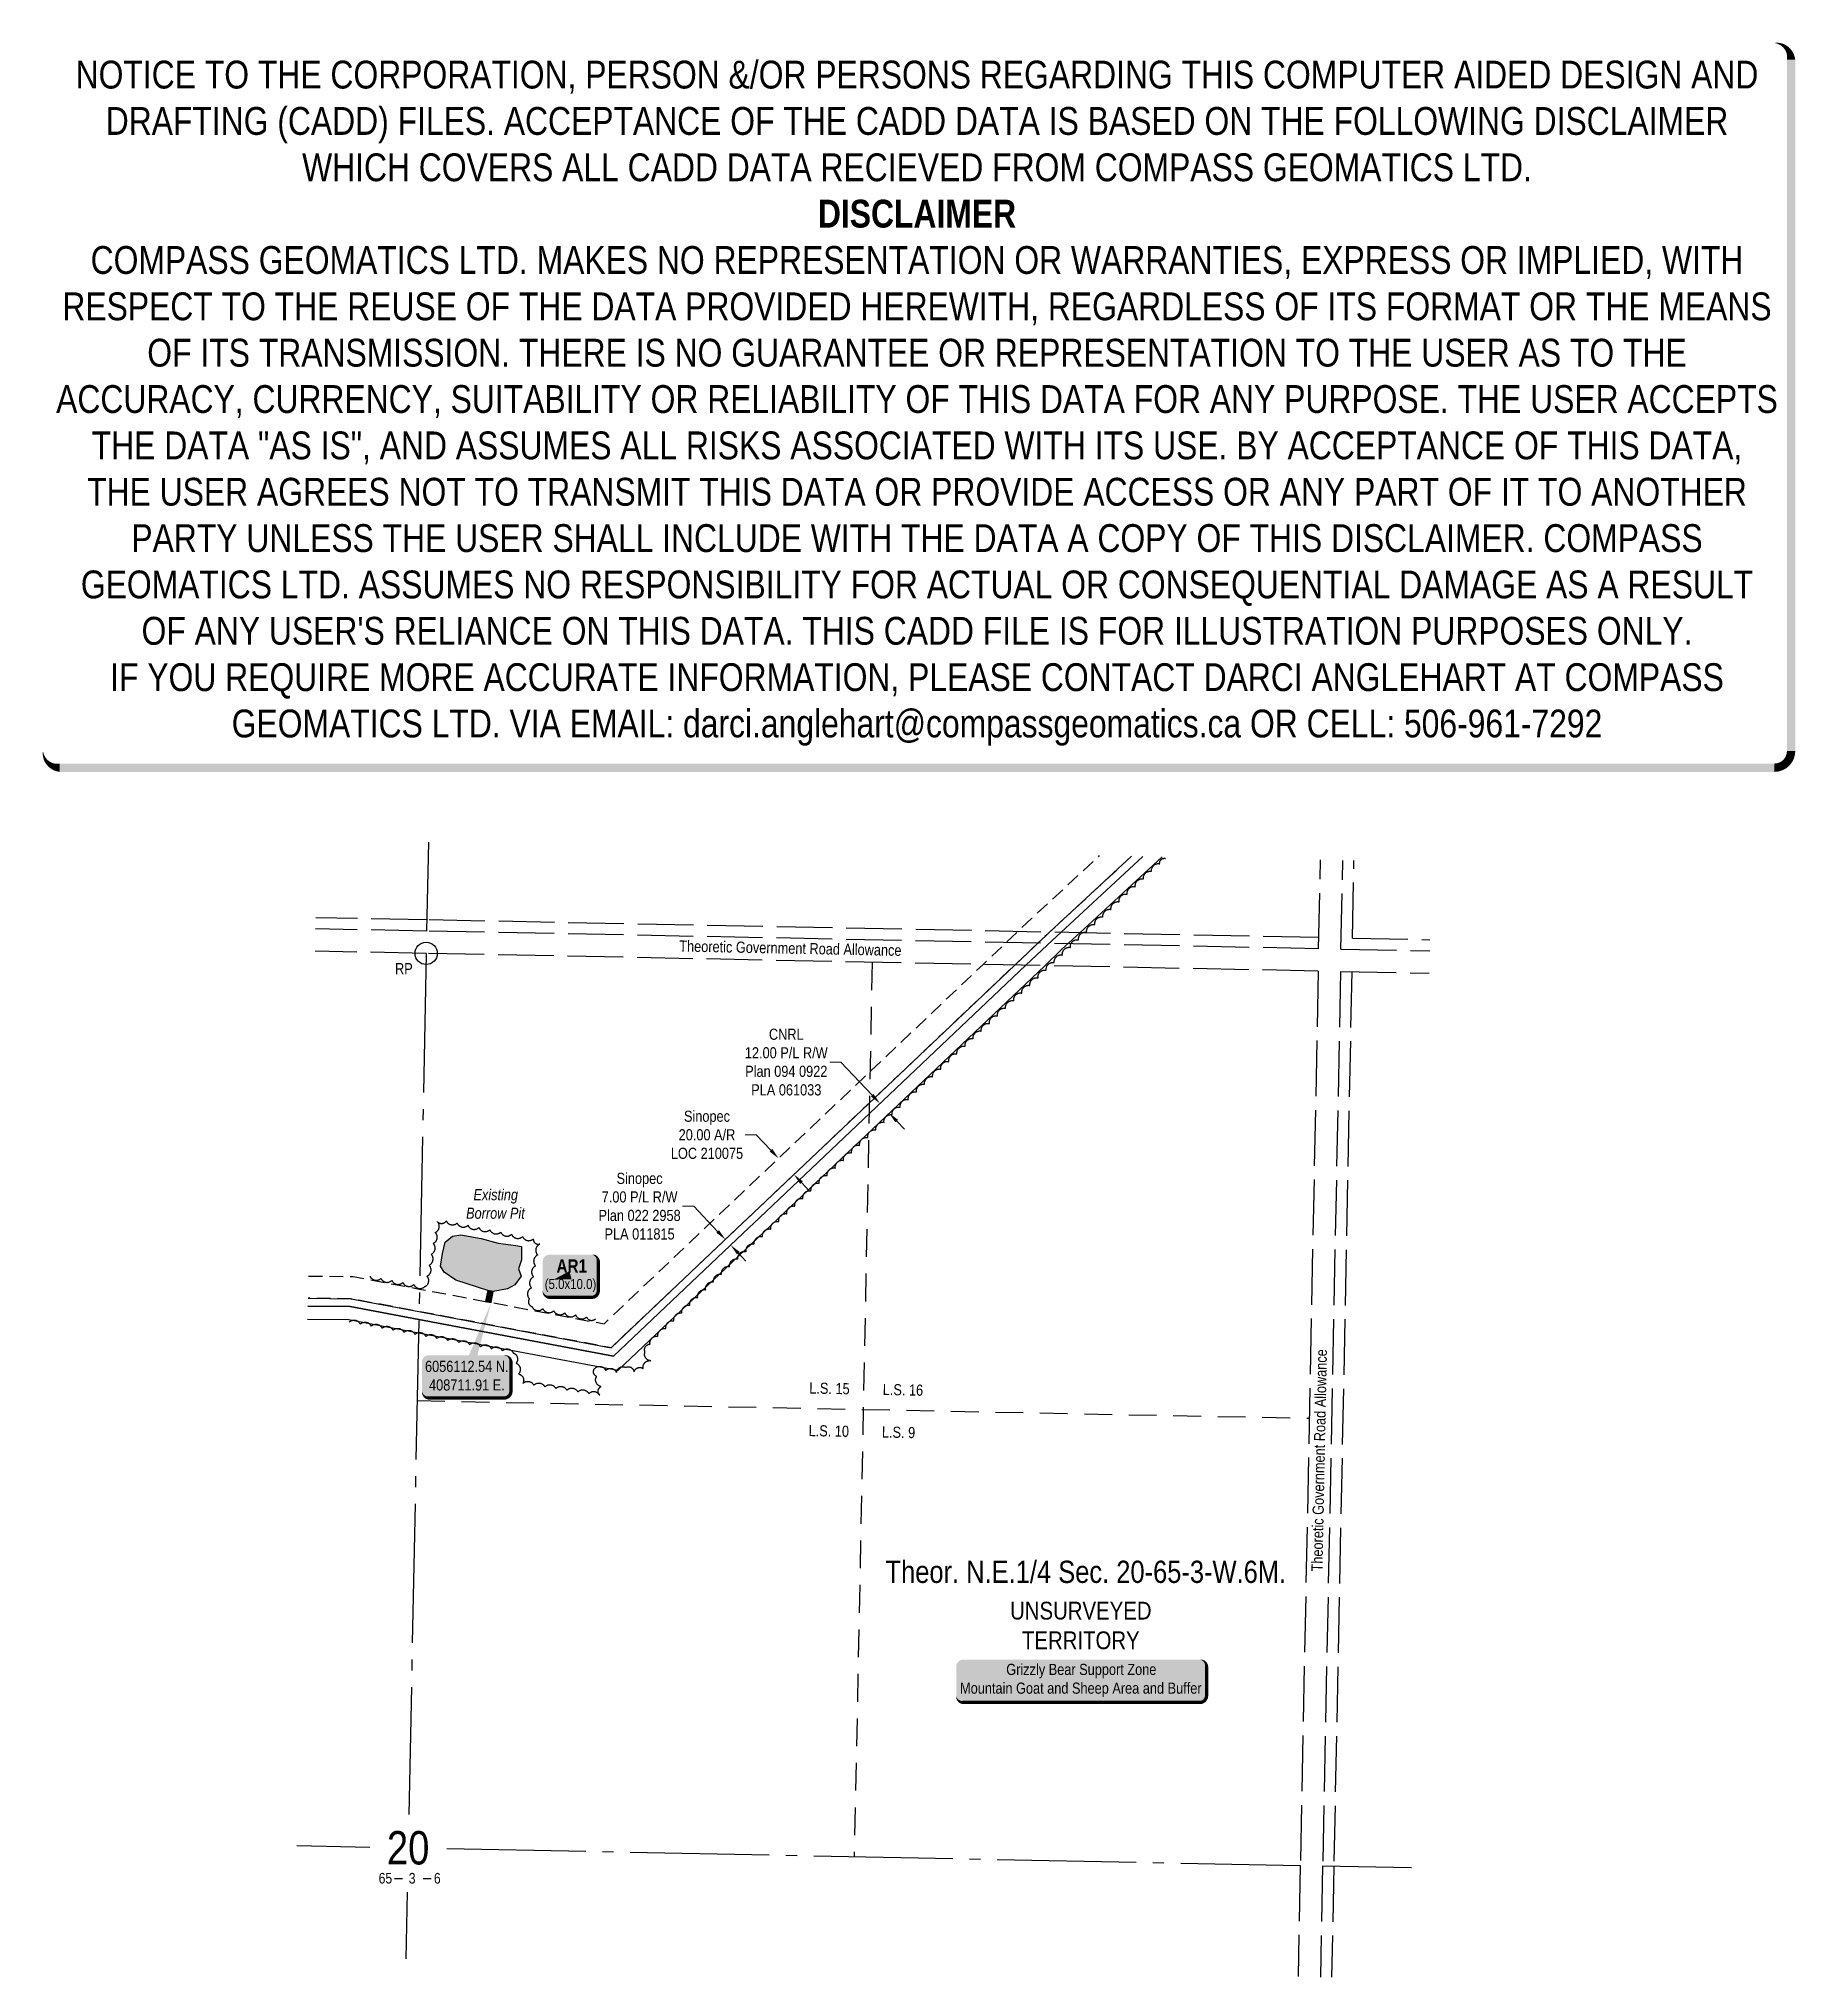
# Model space of a CAD drawing. Extents: x 408305 to 409884, y 6055506 to 6057249.
import ezdxf
from ezdxf.enums import TextEntityAlignment as Align

# ---------------------------------------------------------------- set-up
doc = ezdxf.new("R2010")
doc.units = 0
doc.header["$LTSCALE"] = 5
doc.header["$PDSIZE"] = 0.5
for name, pattern in [('0', [1, 1, 0]), ('foc-ACCESSROAD', [3.75, 2.5, -1.25]), ('foc-LSD', [8, 5, -3]), ('foc-QUARTERLINE', [33, 25, -3, 2, -3]), ('foc-UNSURVEYED', [12.5, 10, -2.5])]:
    doc.linetypes.add(name, pattern=pattern)
doc.layers.get('Defpoints').update_dxf_attribs({"color": 9})
for name, color, linetype in [('10', 1, 'Continuous'), ('35', 37, 'Continuous'), ('9', 3, 'Continuous'), ('AS-WILDLIFE-BLOCK', 131, 'Continuous'), ('C-SYMBOL', 7, 'Continuous'), ('DETAIL-T', 7, 'Continuous'), ('F-AR', 190, 'foc-ACCESSROAD'), ('F-RW', 190, 'Continuous'), ('L-QSEC', 8, 'foc-QUARTERLINE'), ('L-ROAD-T', 7, 'Continuous'), ('L-SECLBL', 7, 'Continuous'), ('L-SECTION-LSD', 7, 'foc-LSD'), ('L-UNS-T', 3, 'Continuous'), ('L-USEC', 7, 'foc-UNSURVEYED'), ('P-TEMP-BLOCKS', 250, 'Continuous'), ('P-TEMP-H', 41, 'Continuous'), ('P-TEMP_ACCESS ROAD', 46, 'Continuous'), ('T-BUSH', 110, '0'), ('T-EXISTING TFA-T', 220, 'Continuous'), ('T-WATER', 160, 'Continuous'), ('T-WATER-H', 133, 'Continuous')]:
    doc.layers.add(name, color=color, linetype=linetype)
doc.layers.add('DISCLAIMER', color=7, linetype='Continuous', plot=False)
doc.layers.add('F-AR-T', color=190, linetype='Continuous', lineweight=9)
doc.layers.add('F-RW-T', color=190, linetype='Continuous', lineweight=9)
doc.styles.add('100L', font='ARIALN.TTF', dxfattribs={"height": 11})
doc.styles.add('175L', font='ARIALN.TTF', dxfattribs={"height": 20})
doc.styles.add('80', font='ARIALN.TTF', dxfattribs={"height": 10})
doc.styles.add('80CG', font='ARIALN.TTF', dxfattribs={"height": 10})
doc.styles.add('80L', font='ARIALN.TTF', dxfattribs={"height": 10})
doc.styles.add('BOLD', font='ARIALNB.TTF')
doc.styles.add('SIMPLEX', font='ARIALN.TTF')
doc.dimstyles.new('Compass 5 000', dxfattribs={"dimscale": 5, "dimtxt": 9, "dimasz": 2, "dimexe": 0.2, "dimexo": 0.0625, "dimgap": 0.5, "dimtad": 0, "dimtih": 1, "dimtoh": 1, "dimzin": 0, "dimdsep": 46, "dimtxsty": '80CG', "dimcen": 0.1, "dimse1": 1, "dimse2": 1, "dimclrd": 256, "dimclrt": 256, "dimaunit": 1, "dimadec": 4, "dimazin": 0, "dimtfac": 0.06, "dimtofl": 0, "dimtmove": 0, "dimatfit": 1, "dimfxl": 0.2, "dimtolj": 1, "dimtzin": 0, "dimlwd": -1, "dimarcsym": 0})

# ---------------------------------------------------------------- blocks, each defined once
blk = doc.blocks.new('L-SECLBL')
at = {"layer": '9', "color": 7}
for p, q in [((-5.1, -27.8), (-12.3, -27.8)), ((20.7, -27.8), (13.5, -27.8))]:
    blk.add_line(p, q, dxfattribs=at)
at = {"layer": '10', "color": 2, "style": 'SIMPLEX'}
blk.add_attdef('SEC', text='', height=30, dxfattribs=at).set_placement((0, 0), align=Align.MIDDLE)
at = {"layer": '10', "color": 5, "style": '80L'}
blk.add_attdef('TWP', text='', height=9.5, dxfattribs=at).set_placement((-14.4, -27.4), align=Align.MIDDLE_RIGHT)
blk.add_attdef('RGE', text='', height=9.5, dxfattribs=at).set_placement((3.6, -27.4), align=Align.MIDDLE_CENTER)
blk.add_attdef('MER', text='', height=9.5, dxfattribs=at).set_placement((23.2, -27.4), align=Align.MIDDLE_LEFT)
blk = doc.blocks.new('*U362')
at = {"layer": '35', "color": 3}
blk.add_circle((0, 0), 10, dxfattribs=at)
at = {"layer": '35', "color": 3, "style": '80'}
blk.add_attdef('RP_001', (-28, -18.7), '', height=10, dxfattribs=at)
blk = doc.blocks.new('*D426')
at = {"layer": 'Defpoints', "color": 0, "transparency": 16777216}
for p in [(408922.5, 6056169.2), (408888.6, 6056137.1), (408893.4, 6056132)]:
    blk.add_point(p, dxfattribs=at)
at = {"layer": 'F-RW-T', "transparency": 16777216}
for p, q in [((408894.1, 6056199.1), (408884.1, 6056199.1)), ((408915.6, 6056176.5), (408894.1, 6056199.1)), ((408934.2, 6056156.9), (408941, 6056149.6))]:
    blk.add_line(p, q, dxfattribs=at)
for points in [[(408916.8, 6056177.6), (408914.4, 6056175.3), (408922.5, 6056169.2)], [(408935.4, 6056158), (408933, 6056155.7), (408927.3, 6056164.1)]]:
    blk.add_solid(points, dxfattribs=at)
at = {"layer": 'F-RW-T', "transparency": 16777216, "insert": (408845.4, 6056199.1), "char_height": 10, "attachment_point": 5, "style": '80CG'}
blk.add_mtext('\\A1;Sinopec\\P7.00 P/L R/W\\PPlan 022 2958\\PPLA 011815', dxfattribs=at)
blk = doc.blocks.new('*D427')
at = {"layer": 'Defpoints', "color": 0, "transparency": 16777216}
for p in [(409139.2, 6056365.2), (409147.4, 6056356.6), (409069.7, 6056282.9)]:
    blk.add_point(p, dxfattribs=at)
at = {"layer": 'F-RW-T', "transparency": 16777216}
for p, q in [((409026.4, 6056328.7), (409016.4, 6056328.7)), ((409054.6, 6056298.9), (409026.4, 6056328.7)), ((409076.6, 6056275.7), (409083.5, 6056268.4))]:
    blk.add_line(p, q, dxfattribs=at)
for points in [[(409055.8, 6056300), (409053.4, 6056297.7), (409061.5, 6056291.6)], [(409077.8, 6056276.8), (409075.4, 6056274.5), (409069.7, 6056282.9)]]:
    blk.add_solid(points, dxfattribs=at)
at = {"layer": 'F-RW-T', "transparency": 16777216, "insert": (408977.3, 6056328.7), "char_height": 10, "attachment_point": 5, "style": '80CG', "bg_fill": 3, "box_fill_scale": 1.1, "bg_fill_color": 256, "bg_fill_true_color": 13158600, "bg_fill_transparency": 0}
blk.add_mtext('\\A1;CNRL\\P12.00 P/L R/W\\PPlan 094 0922\\PPLA 061033', dxfattribs=at)
blk = doc.blocks.new('*D428')
at = {"layer": 'Defpoints', "color": 0, "transparency": 16777216}
for p in [(408977.1, 6056248.6), (408970.3, 6056242.2), (408990.8, 6056234)]:
    blk.add_point(p, dxfattribs=at)
at = {"layer": 'F-AR-T', "transparency": 16777216}
for p, q in [((408950.3, 6056263.3), (408940.3, 6056263.3)), ((408963.5, 6056249.4), (408950.3, 6056263.3)), ((408991, 6056220.4), (408997.9, 6056213.1))]:
    blk.add_line(p, q, dxfattribs=at)
for points in [[(408964.7, 6056250.6), (408962.3, 6056248.3), (408970.3, 6056242.2)], [(408992.2, 6056221.5), (408989.8, 6056219.2), (408984.1, 6056227.7)]]:
    blk.add_solid(points, dxfattribs=at)
at = {"layer": 'F-AR-T', "transparency": 16777216, "insert": (408906, 6056263.3), "char_height": 10, "width": 322.942, "attachment_point": 5, "style": '80CG'}
blk.add_mtext('\\A1;Sinopec\\P20.00 A/R\\PLOC 210075', dxfattribs=at)
blk = doc.blocks.new('*U429')
h = blk.add_hatch(color=254)
edge = h.paths.add_edge_path()
edge.add_line((-34, -20), (34, -20))
edge.add_arc((34, -14), 6, 270, 360)
edge.add_line((40, -14), (40, 12.5))
edge.add_arc((34, 12.5), 6, 0, 90)
edge.add_line((34, 18.5), (-34, 18.5))
edge.add_arc((-34, 12.5), 6, 90, 180)
edge.add_line((-40, 12.5), (-40, -14))
edge.add_arc((-34, -14), 6, 180, 270)
at = {"color": 1, "flags": 128}
blk.add_lwpolyline([(22.2, 65.9, 0, 10, 0), (0, 0, 5, 5, 0)], format="xyseb", dxfattribs=at)
blk.add_lwpolyline([(-34, -20, 3, 3, 0), (34, -20, 3, 3, 0.414214), (40, -14, 3, 3, 0), (40, 12.5, 3, 0, 0.414214), (34, 18.5, 0, 0, 0), (-34, 18.5, 0, 0, 0.414214), (-40, 12.5, 0, 0, 0), (-40, -14, 0, 3, 0.414214)], format="xyseb", close=True, dxfattribs=at)
at = {"color": 1, "style": '80'}
blk.add_attdef('ENTER_TEXT_001', (-36, -5), '', height=10, dxfattribs=at)
blk = doc.blocks.new('*U430')
h = blk.add_hatch(color=191)
edge = h.paths.add_edge_path()
edge.add_line((-19, -20), (19, -20))
edge.add_arc((19, -14), 6, 270, 360)
edge.add_line((25, -14), (25, 12.5))
edge.add_arc((19, 12.5), 6, 0, 90)
edge.add_line((19, 18.5), (-19, 18.5))
edge.add_arc((-19, 12.5), 6, 90, 180)
edge.add_line((-25, 12.5), (-25, -14))
edge.add_arc((-19, -14), 6, 180, 270)
at = {"color": 250, "flags": 128}
blk.add_lwpolyline([(-19, -20, 3, 3, 0), (19, -20, 3, 3, 0.414214), (25, -14, 3, 3, 0), (25, 12.5, 3, 0, 0.414214), (19, 18.5, 0, 0, 0), (-19, 18.5, 0, 0, 0.414214), (-25, 12.5, 0, 0, 0), (-25, -14, 0, 3, 0.414214)], format="xyseb", close=True, dxfattribs=at)
at = {"flags": 128}
blk.add_lwpolyline([(-15.2, -4, 0, 7.5, 0), (0, 0, 0, 0, 0)], format="xyseb", dxfattribs=at)
at = {"color": 250}
for tag, p, height, style in [('TEMP_AREA_W1_001', (-9.2, 2.2), 12, 'BOLD'), ('ENTER_TEXT_001', (-30.7, -12.5), 9, '80')]:
    blk.add_attdef(tag, p, '', height=height, dxfattribs=dict(at, style=style))
blk = doc.blocks.new('*U435')
h = blk.add_hatch(color=255)
edge = h.paths.add_edge_path()
edge.add_line((-106.5, -20), (106.5, -20))
edge.add_arc((106.5, -14), 6, 270, 360)
edge.add_line((112.5, -14), (112.5, 12.5))
edge.add_arc((106.5, 12.5), 6, 0, 90)
edge.add_line((106.5, 18.5), (-106.5, 18.5))
edge.add_arc((-106.5, 12.5), 6, 90, 180)
edge.add_line((-112.5, 12.5), (-112.5, -14))
edge.add_arc((-106.5, -14), 6, 180, 270)
at = {"color": 131, "flags": 128}
blk.add_lwpolyline([(-106.5, -20, 3, 3, 0), (106.5, -20, 3, 3, 0.414214), (112.5, -14, 3, 3, 0), (112.5, 12.5, 3, 0, 0.414214), (106.5, 18.5, 0, 0, 0), (-106.5, 18.5, 0, 0, 0.414214), (-112.5, 12.5, 0, 0, 0), (-112.5, -14, 0, 3, 0.414214)], format="xyseb", close=True, dxfattribs=at)
at = {"color": 131, "style": '80'}
blk.add_attdef('ENTER_TEXT_001', (-36, -5), '', height=10, dxfattribs=at)
blk = doc.blocks.new('Disclaimer_Legal')
at = {"layer": 'DISCLAIMER', "color": 254, "flags": 128}
blk.add_lwpolyline([(-3612.9, -1104.6, 37.5, 37.5, 0), (4096.1, -1104.6, 37.5, 37.5, 0.414214), (4171.1, -1029.6, 37.5, 37.5, 0), (4171.1, 2078.7, 37.5, 0, 0.414214), (4096.1, 2153.7, 0, 0, 0), (-3612.9, 2153.7, 0, 0, 0.414214), (-3687.9, 2078.7, 0, 0, 0), (-3687.9, -1029.6, 0, 37.5, 0.414214)], format="xyseb", close=True, dxfattribs=at)
at = {"layer": 'DISCLAIMER', "color": 254, "insert": (241.6, 533.9), "char_height": 125, "width": 7717.568, "attachment_point": 5, "style": '80'}
blk.add_mtext('NOTICE TO THE CORPORATION, PERSON &/OR PERSONS REGARDING THIS COMPUTER AIDED DESIGN AND DRAFTING (CADD) FILES. ACCEPTANCE OF THE CADD DATA IS BASED ON THE FOLLOWING DISCLAIMER WHICH COVERS ALL CADD DATA RECIEVED FROM COMPASS GEOMATICS LTD.\\P{\\fArial Narrow|b1|i0|c0|p34;DISCLAIMER}\\PCOMPASS GEOMATICS LTD. MAKES NO REPRESENTATION OR WARRANTIES, EXPRESS OR IMPLIED, WITH RESPECT TO THE REUSE OF THE DATA PROVIDED HEREWITH, REGARDLESS OF ITS FORMAT OR THE MEANS OF ITS TRANSMISSION. THERE IS NO GUARANTEE OR REPRESENTATION TO THE USER AS TO THE ACCURACY, CURRENCY, SUITABILITY OR RELIABILITY OF THIS DATA FOR ANY PURPOSE. THE USER ACCEPTS THE DATA "AS IS", AND ASSUMES ALL RISKS ASSOCIATED WITH ITS USE. BY ACCEPTANCE OF THIS DATA, THE USER AGREES NOT TO TRANSMIT THIS DATA OR PROVIDE ACCESS OR ANY PART OF IT TO ANOTHER PARTY UNLESS THE USER SHALL INCLUDE WITH THE DATA A COPY OF THIS DISCLAIMER. COMPASS GEOMATICS LTD. ASSUMES NO RESPONSIBILITY FOR ACTUAL OR CONSEQUENTIAL DAMAGE AS A RESULT OF ANY USER\'S RELIANCE ON THIS DATA. THIS CADD FILE IS FOR ILLUSTRATION PURPOSES ONLY.\\PIF YOU REQUIRE MORE ACCURATE INFORMATION, PLEASE CONTACT DARCI ANGLEHART AT COMPASS GEOMATICS LTD. VIA EMAIL: darci.anglehart@compassgeomatics.ca OR CELL: 506-961-7292', dxfattribs=at)

msp = doc.modelspace()

# ---------------------------------------------------------------- hatches: boundary and pattern name
at = {"layer": 'P-TEMP-H'}
h = msp.add_hatch(color=256, dxfattribs=at)
h.dxf.hatch_style = 1
h.paths.add_polyline_path([(408713.757, 6056122.367), (408708.845, 6056123.292), (408706.995, 6056113.469), (408711.906, 6056112.544)])
at = {"layer": 'T-WATER-H'}
h = msp.add_hatch(color=256, dxfattribs=at)
h.dxf.hatch_style = 1
h.paths.add_polyline_path([(408670.552, 6056166.763), (408677.107, 6056172.159), (408684.625, 6056173.315), (408702.939, 6056170.232), (408718.169, 6056165.8), (408734.17, 6056163.68), (408739.375, 6056162.91), (408739.375, 6056150.963), (408736.676, 6056142.87), (408738.989, 6056136.319), (408733.193, 6056128.353), (408726.662, 6056124.71), (408713.757, 6056122.367), (408708.845, 6056123.292), (408699.662, 6056126.299), (408680.191, 6056132.658), (408669.781, 6056139.787), (408666.504, 6056145.182), (408668.046, 6056156.744)])

# ---------------------------------------------------------------- linework, layer by layer
at = {"layer": 'F-AR', "flags": 128}
for points in [[(409287.836, 6056513.838), (409213.939, 6056445.477), (409211.775, 6056443.481), (409182.715, 6056415.927), (408947.828, 6056193.262), (408933.269, 6056179.462), (408819.775, 6056071.886), (408647.029, 6056104.425), (408585.924, 6056115.934), (408547.294, 6056116.391)], [(408547.697, 6056136.376), (408587.907, 6056135.901), (408647.438, 6056124.687), (408813.437, 6056093.42), (409154.243, 6056416.49), (409185.414, 6056446.042), (409198.107, 6056458.081), (409258.999, 6056514.409)]]:
    msp.add_lwpolyline(points, dxfattribs=at)
at = {"layer": 'F-RW', "flags": 128}
for points in [[(409315.205, 6056513.296), (409241.222, 6056444.938), (409224.862, 6056429.829), (409209.647, 6056415.394), (408825.797, 6056051.417), (408646.64, 6056085.117), (408584.06, 6056096.889), (408546.91, 6056097.344)], [(409297.928, 6056513.638), (409224.027, 6056445.278), (409216.56, 6056438.376), (409192.677, 6056415.73), (408953.097, 6056188.613), (408938.538, 6056174.812), (408821.995, 6056064.345), (408646.886, 6056097.322), (408585.216, 6056108.936), (408547.152, 6056109.389)], [(408547.152, 6056109.389), (408585.216, 6056108.936), (408646.886, 6056097.322), (408821.995, 6056064.345), (408938.538, 6056174.812), (408953.097, 6056188.613), (409192.677, 6056415.73), (409216.56, 6056438.376), (409224.027, 6056445.278), (409297.928, 6056513.638)], [(408547.294, 6056116.391), (408585.924, 6056115.934), (408647.029, 6056104.425), (408819.775, 6056071.886), (408933.269, 6056179.462), (408947.828, 6056193.262), (409182.715, 6056415.927), (409211.775, 6056443.481), (409213.939, 6056445.477), (409287.836, 6056513.838)]]:
    msp.add_lwpolyline(points, dxfattribs=at)
at = {"layer": 'L-QSEC'}
for p, q in [((408655.539, 6056526.361), (408653.929, 6056446.528)), ((408653.524, 6056426.424), (408637.911, 6055652.279)), ((408537.369, 6055624.261), (408602.77, 6055622.967)), ((408672.039, 6055621.597), (409439.476, 6055606.411)), ((409459.58, 6055606.013), (409539.412, 6055604.433)), ((408636.499, 6055582.293), (408635.291, 6055522.372))]:
    msp.add_line(p, q, dxfattribs=at)
at = {"layer": 'L-SECTION-LSD'}
for p, q in [((409054.536, 6056418.482), (409038.391, 6055614.347)), ((408645.415, 6056024.354), (409447.512, 6056008.475))]:
    msp.add_line(p, q, dxfattribs=at)
at = {"layer": 'L-USEC'}
for p, q in [((409455.95, 6056430.643), (409457.546, 6056510.476)), ((409476.054, 6056430.245), (409477.65, 6056510.078)), ((409486.312, 6056440.103), (409487.707, 6056509.879)), ((408654.119, 6056456.585), (408554.194, 6056458.559)), ((409456.145, 6056440.7), (408654.121, 6056456.585)), ((408653.921, 6056446.528), (408553.992, 6056448.502)), ((409455.946, 6056430.643), (408653.922, 6056446.528)), ((409456.145, 6056440.7), (409456.151, 6056440.7)), ((409486.312, 6056440.103), (409556.088, 6056438.72)), ((408653.524, 6056426.424), (408553.586, 6056428.399)), ((409455.548, 6056410.539), (408653.524, 6056426.424)), ((409455.946, 6056430.643), (409455.95, 6056430.643)), ((409476.054, 6056430.245), (409555.887, 6056428.664)), ((409455.548, 6056410.539), (409439.476, 6055606.411)), ((409475.652, 6056410.137), (409459.58, 6055606.009)), ((409485.709, 6056409.936), (409469.636, 6055605.808)), ((409475.652, 6056410.141), (409555.485, 6056408.56)), ((409475.652, 6056410.137), (409475.652, 6056410.141)), ((409485.709, 6056409.936), (409485.709, 6056409.942)), ((409439.476, 6055606.411), (409437.478, 6055506.475)), ((409459.58, 6055606.009), (409457.583, 6055506.076)), ((409469.636, 6055605.808), (409467.639, 6055505.877))]:
    msp.add_line(p, q, dxfattribs=at)
at = {"layer": 'P-TEMP_ACCESS ROAD', "flags": 128}
msp.add_lwpolyline([(408713.757, 6056122.367), (408708.845, 6056123.292), (408706.995, 6056113.469), (408711.906, 6056112.544), (408713.757, 6056122.367)], dxfattribs=at)
at = {"layer": 'T-BUSH', "flags": 128}
for points in [[(408584.407, 6056094.975, -0.52056705), (408594.23, 6056093.124, -0.52056705), (408604.052, 6056091.273, -0.52056705), (408613.875, 6056089.422, -0.52056705), (408623.698, 6056087.571, -0.52056705), (408633.521, 6056085.721, -0.52056705), (408643.344, 6056083.87, -0.52056705), (408653.166, 6056082.019, -0.52056705), (408662.989, 6056080.168, -0.52056705), (408672.812, 6056078.317, -0.52056705), (408682.635, 6056076.466, -0.52056705), (408692.458, 6056074.615, -0.52056705), (408702.281, 6056072.764, -0.52056705), (408712.103, 6056070.914, -0.52056705), (408721.926, 6056069.063, -0.52056705), (408731.749, 6056067.212, -0.52056705), (408734.394, 6056057.999, -0.52056705), (408736.492, 6056048.227, -0.52056705), (408740.413, 6056039.77, -0.52056705), (408750.293, 6056038.248, -0.52056705), (408760.172, 6056036.727, -0.52056705), (408770.051, 6056035.205, -0.52056705), (408779.93, 6056033.684, -0.52056705), (408789.809, 6056032.163, -0.52056705), (408799.689, 6056030.641, -0.52056705), (408809.571, 6056029.146, -0.52056705), (408810.767, 6056036.997, -0.52056705), (408806.735, 6056046.143, -0.52056705), (408805.095, 6056053.392, -0.52056705), (408814.918, 6056051.541, -0.52056705), (408824.74, 6056049.69, -0.52056705), (408832.907, 6056054.199, -0.52056705), (408840.423, 6056050.185, -0.52056705), (408848.563, 6056053.18, -0.52056705), (408855.596, 6056060.201, -0.52056705), (408850.262, 6056068.112, -0.52056705), (408854.771, 6056075.146, -0.52056705), (408861.923, 6056082.129, -0.52056705), (408869.075, 6056089.112, -0.52056705), (408876.227, 6056096.096, -0.52056705), (408883.379, 6056103.079, -0.52056705), (408890.531, 6056110.062, -0.52056705), (408897.683, 6056117.045, -0.52056705), (408904.835, 6056124.028, -0.52056705), (408911.987, 6056131.011, -0.52056705), (408919.139, 6056137.994, -0.52056705), (408926.401, 6056144.86, -0.52056705), (408933.763, 6056151.622, -0.52056705), (408941.124, 6056158.384, -0.52056705), (408948.507, 6056165.122, -0.52056705), (408955.919, 6056171.829, -0.52056705), (408963.331, 6056178.535, -0.52056705), (408970.593, 6056185.402, -0.52056705), (408977.805, 6056192.323, -0.52056705), (408985.049, 6056199.21, -0.52056705), (408992.306, 6056206.084, -0.52056705), (408999.564, 6056212.957, -0.52056705), (409006.854, 6056219.796, -0.52056705), (409014.144, 6056226.635, -0.52056705), (409021.434, 6056233.474, -0.52056705), (409028.724, 6056240.313, -0.52056705), (409036.013, 6056247.152, -0.52056705), (409043.303, 6056253.991, -0.52056705), (409050.593, 6056260.83, -0.52056705), (409057.883, 6056267.669, -0.52056705), (409065.173, 6056274.508, -0.52056705), (409072.462, 6056281.347, -0.52056705), (409079.752, 6056288.186, -0.52056705), (409087.042, 6056295.025, -0.52056705), (409094.332, 6056301.864, -0.52056705), (409101.622, 6056308.703, -0.52056705), (409108.911, 6056315.542, -0.52056705), (409116.201, 6056322.381, -0.52056705), (409123.491, 6056329.22, -0.52056705), (409130.781, 6056336.059, -0.52056705), (409138.071, 6056342.898, -0.52056705), (409145.36, 6056349.737, -0.52056705), (409152.65, 6056356.576, -0.52056705), (409159.94, 6056363.415, -0.52056705), (409167.23, 6056370.254, -0.52056705), (409174.519, 6056377.093, -0.52056705), (409181.809, 6056383.932, -0.52056705), (409189.099, 6056390.771, -0.52056705), (409196.389, 6056397.61, -0.52056705), (409203.679, 6056404.449, -0.52056705), (409210.968, 6056411.288, -0.52056705), (409218.258, 6056418.127, -0.52056705), (409225.548, 6056424.967, -0.52056705), (409232.838, 6056431.806, -0.52056705), (409240.128, 6056438.645, -0.52056705), (409247.417, 6056445.484, -0.52056705), (409254.707, 6056452.323, -0.52056705), (409261.997, 6056459.162, -0.52056705), (409269.287, 6056466.001, -0.52056705), (409276.577, 6056472.84, -0.52056705), (409283.866, 6056479.679, -0.52056705), (409291.156, 6056486.518, -0.52056705), (409298.446, 6056493.357, -0.52056705), (409305.736, 6056500.196, -0.52056705), (409313.026, 6056507.035, -0.52056705), (409318.177, 6056511.868, -0.52056705)], [(408603.067, 6056136.097, 0.52056705), (408612.89, 6056134.246, 0.52056705), (408622.713, 6056132.396, 0.52056705), (408632.536, 6056130.546, 0.52056705), (408642.359, 6056128.696, 0.52056705), (408652.182, 6056126.845, 0.52056705), (408654.318, 6056136.249, 0.52056705), (408656.168, 6056146.072, 0.52056705), (408658.019, 6056155.895, 0.52056705), (408659.869, 6056165.718, 0.52056705), (408661.719, 6056175.541, 0.52056705), (408663.569, 6056185.364, 0.52056705), (408671.563, 6056186.015, 0.52056705), (408681.351, 6056183.989, 0.52056705), (408691.139, 6056181.962, 0.52056705), (408700.927, 6056179.935, 0.52056705), (408710.715, 6056177.908, 0.52056705), (408720.503, 6056175.881, 0.52056705), (408730.291, 6056173.854, 0.52056705), (408740.079, 6056171.828, 0.52056705), (408749.867, 6056169.801, 0.52056705), (408755.593, 6056165.052, 0.52056705), (408753.747, 6056155.228, 0.52056705), (408751.9, 6056145.405, 0.52056705), (408750.054, 6056135.581, 0.52056705), (408748.208, 6056125.757, 0.52056705), (408746.361, 6056115.934, 0.52056705), (408748.606, 6056108.895, 0.52056705), (408758.422, 6056107.009, 0.52056705), (408768.238, 6056105.124, 0.52056705), (408778.055, 6056103.239, 0.52056705), (408787.871, 6056101.353, 0.52056705), (408797.687, 6056099.468, 0.52056705), (408805.872, 6056097.896, 0.52056705)]]:
    msp.add_lwpolyline(points, format="xyb", dxfattribs=at)
at = {"layer": 'T-WATER', "flags": 128}
msp.add_lwpolyline([(408670.552, 6056166.763), (408677.107, 6056172.159), (408684.625, 6056173.315), (408702.939, 6056170.232), (408718.169, 6056165.8), (408734.17, 6056163.68), (408739.375, 6056162.91), (408739.375, 6056150.963), (408736.676, 6056142.87), (408738.989, 6056136.319), (408733.193, 6056128.353), (408726.662, 6056124.71), (408713.757, 6056122.367), (408708.845, 6056123.292), (408699.662, 6056126.299), (408680.191, 6056132.658), (408669.781, 6056139.787), (408666.504, 6056145.182), (408668.046, 6056156.744)], close=True, dxfattribs=at)

# ---------------------------------------------------------------- block references
at = {"layer": 'AS-WILDLIFE-BLOCK'}
ref = msp.add_blockref('*U435', (409242.65, 6055772.926), dxfattribs=at)
ref.add_attrib('ENTER_TEXT_001', 'Grizzly Bear Support Zone', (409175.086, 6055777.648), dxfattribs={"layer": '0', "color": 131, "height": 10, "style": '80'})
ref.add_attrib('ENTER_TEXT_002', 'Mountain Goat and Sheep Area and Buffer', (409133.547, 6055760.804), dxfattribs={"layer": '0', "color": 131, "height": 10, "style": '80'})
at = {"layer": 'Defpoints', "color": 2, "xscale": 0.2, "yscale": 0.2, "zscale": 0.2}
msp.add_blockref('Disclaimer_Legal', (409046.509, 6056814.342), dxfattribs=at)
at = {"layer": 'DETAIL-T', "color": 1}
ref = msp.add_blockref('*U429', (408689.74, 6056046.712), dxfattribs=dict(at, xscale=0.9991281900959998, yscale=0.9991281900959998, zscale=0.9991281900959998))
ref.add_attrib('ENTER_TEXT_001', '6056112.54 N.', (408652.477, 6056050.128), dxfattribs={"layer": '0', "color": 1, "height": 9.99128, "style": '80'})
ref.add_attrib('ENTER_TEXT_002', '408711.91 E.', (408656.113, 6056033.435), dxfattribs={"layer": '0', "color": 1, "height": 9.99128, "style": '80'})
at = {"layer": 'L-SECLBL', "color": 1, "xscale": 0.9995639999999999, "yscale": 0.9995639999999999, "zscale": 0.9995639999999999}
for name, p, values in [('*U362', (408653.524, 6056426.424), {'RP_001': 'RP'}), ('L-SECLBL', (408637.306, 6055622.284), {'SEC': '20', 'TWP': '65', 'RGE': '3', 'MER': '6'})]:
    msp.add_blockref(name, p, dxfattribs=at).add_auto_attribs(values)
at = {"layer": 'P-TEMP-BLOCKS'}
ref = msp.add_blockref('*U430', (408783.29, 6056137.141), dxfattribs=dict(at, xscale=0.9986066451807697, yscale=0.9986066451807697, zscale=0.9986066451807697))
ref.add_attrib('TEMP_AREA_W1_001', 'AR1', (408770.682, 6056139.383), dxfattribs={"layer": '0', "color": 250, "height": 11.9833, "style": 'BOLD'})
ref.add_attrib('ENTER_TEXT_001', '(5.0x10.0)', (408760.114, 6056124.689), dxfattribs={"layer": '0', "color": 250, "height": 8.9875, "style": '80'})

# ---------------------------------------------------------------- texts
at = {"layer": 'C-SYMBOL', "color": 3, "style": '175L'}
msp.add_text('Theor. N.E.1/4 Sec. 20-65-3-W.6M.', height=19.99128, dxfattribs=at).set_placement((409246.616, 6055854.41), align=Align.BOTTOM_CENTER)
at = {"layer": 'L-ROAD-T', "style": '80L'}
for rotation, p in [(358.865338, (408980.99, 6056431.145)), (88.854964, (409456.431, 6055970.636))]:
    msp.add_text('Theoretic Government Road Allowance', height=9.99564, rotation=rotation, dxfattribs=at).set_placement(p, align=Align.MIDDLE_CENTER)
at = {"layer": 'L-UNS-T', "color": 3, "insert": (409242.125, 6055822.044), "char_height": 15.99302, "attachment_point": 5, "style": '80L'}
msp.add_mtext_dynamic_manual_height_columns('UNSURVEYED TERRITORY', width=126.35864, gutter_width=47.479, heights=[0], dxfattribs=at)
at = {"layer": 'T-EXISTING TFA-T', "insert": (408687.08, 6056214.502), "char_height": 9.98607, "attachment_point": 1, "style": '80L'}
msp.add_mtext_dynamic_manual_height_columns('\\pi8.95122;{\\fArial Narrow|b0|i1|c0|p34;Existing \\P\\pi2.34039;Borrow Pit}', width=57.38351, gutter_width=49.956, heights=[0], dxfattribs=at)

# ---------------------------------------------------------------- dimensions: what is measured, and where the dimension line sits
at = {"layer": 'F-AR-T'}
dim = msp.add_linear_dim(base=(408970.347, 6056242.165), p1=(408990.849, 6056234.044), p2=(408977.091, 6056248.557), angle=133.469711, text='Sinopec\\P20.00 A/R\\PLOC 210075', dimstyle='Compass 5 000', dxfattribs=at)
dim.commit()
dim.dimension.update_dxf_attribs({"geometry": '*D428', "text_midpoint": (408905.989, 6056263.287), "dimtype": 161})
at = {"layer": 'F-RW-T'}
dim = msp.add_linear_dim(base=(408922.468, 6056169.212), p1=(408893.374, 6056132.003), p2=(408888.56, 6056137.084), angle=133.455304, text='Sinopec\\P7.00 P/L R/W\\PPlan 022 2958\\PPLA 011815', dimstyle='Compass 5 000', dxfattribs=at)
dim.commit()
dim.dimension.update_dxf_attribs({"geometry": '*D426', "text_midpoint": (408845.374, 6056199.128), "dimtype": 161})

# ---------------------------------------------------------------- next in the draw order: texts
at = {"layer": 'L-SECTION-LSD', "attachment_point": 1, "rotation": 358.865863, "style": '100L', "bg_fill": 3, "box_fill_scale": 1.5, "bg_fill_color": 256, "bg_fill_transparency": 0}
for s, width, insert, char_height in [('\\pi1.845;L.S. 15', 36.84338, (408996.249, 6056040.734), 9.99564), ('L.S. 16', 36.92533, (409064.166, 6056039.39), 9.9956), ('\\pi2.0282;L.S. 10', 36.93794, (408995.492, 6056002.474), 9.99564), ('L.S. 9', 30.51397, (409063.408, 6056001.129), 9.9956)]:
    msp.add_mtext_dynamic_manual_height_columns(s, width=width, gutter_width=54.976, heights=[0], dxfattribs=dict(at, insert=insert, char_height=char_height))

# ---------------------------------------------------------------- next in the draw order: dimensions: what is measured, and where the dimension line sits
at = {"layer": 'F-RW-T'}
dim = msp.add_linear_dim(base=(409069.747, 6056282.928), p1=(409139.166, 6056365.233), p2=(409147.395, 6056356.555), angle=313.477708, text='CNRL\\P12.00 P/L R/W\\PPlan 094 0922\\PPLA 061033', dimstyle='Compass 5 000', override={"dimtfill": 1}, dxfattribs=at)
dim.commit()
dim.dimension.update_dxf_attribs({"geometry": '*D427', "text_midpoint": (408977.265, 6056328.694), "dimtype": 161})

doc.saveas('drawing.dxf')
